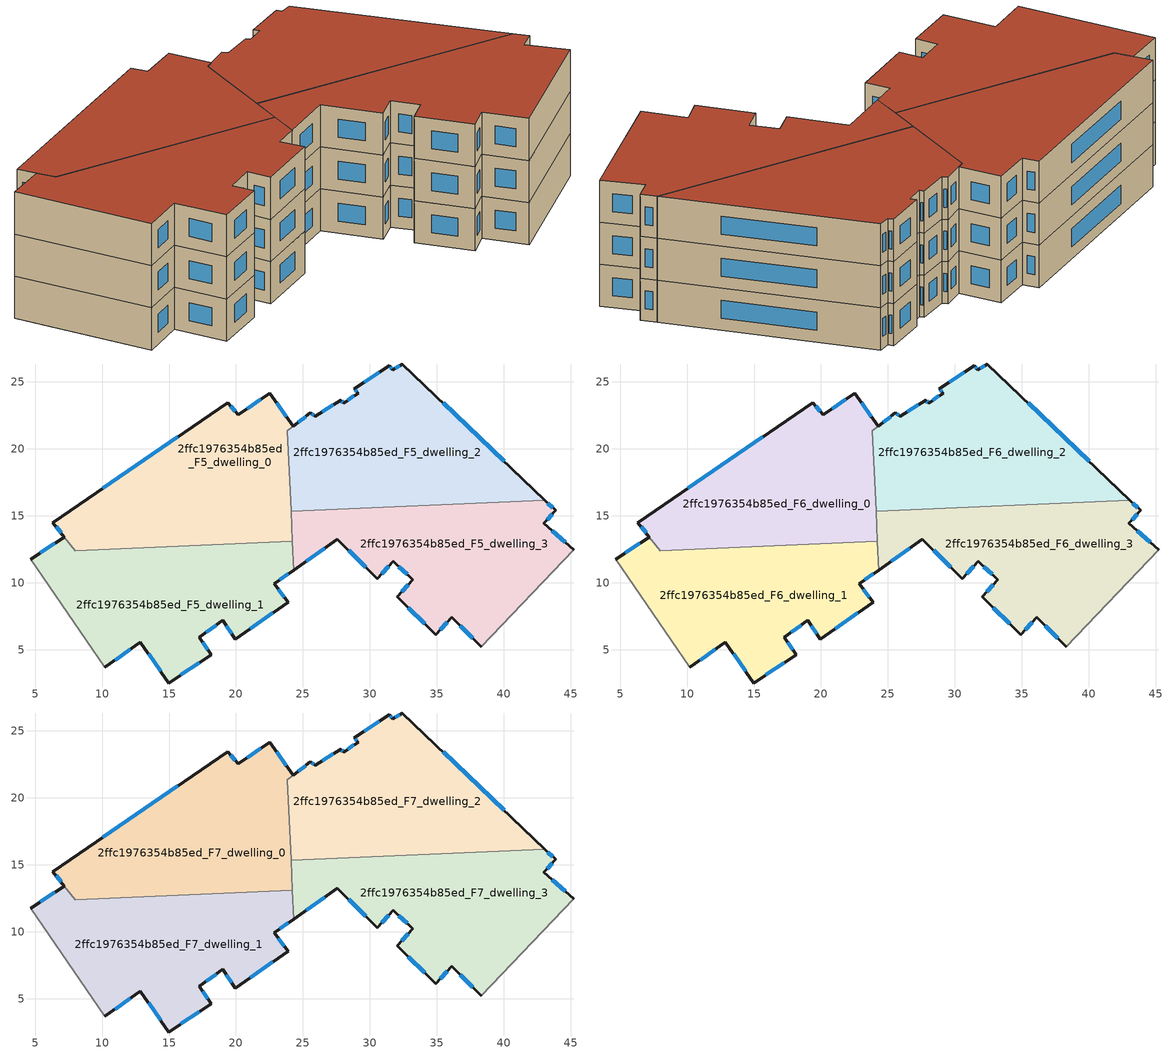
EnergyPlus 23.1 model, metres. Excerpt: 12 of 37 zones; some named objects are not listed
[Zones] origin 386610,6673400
2ffc1976354b85ed_F5_dwelling_0
 floor to 2ffc1976354b85ed_F4_dwelling_0 (EU_floor_Construction): 22.53,24.14 24.26,21.69 23.84,21.36 24.1,15.61 6.87,14.84 19.4,23.44 20.16,22.55 z15
 floor to 2ffc1976354b85ed_F4_dwelling_1 (EU_floor_Construction): 24.1,15.61 24.21,13.1 8,12.37 6.34,14.47 6.87,14.84 z15
 wall outside (EU_wall_Construction): 24.26,21.69 22.53,24.14 20.16,22.55 19.4,23.44 6.34,14.47 7.17,13.41 z15:18
 wall to 2ffc1976354b85ed_F5_dwelling_2 (EU_wall_Construction): 24.11,15.32 23.84,21.36 24.26,21.69 z15:18
 wall to 2ffc1976354b85ed_F5_dwelling_1 (EU_wall_Construction): 7.18,13.41 7.99,12.37 / 8,12.37 24.21,13.1 z15:18
 wall to 2ffc1976354b85ed_F5_dwelling_3 (EU_wall_Construction): 24.21,13.1 24.11,15.32 z15:18
 window (EU_Window_Construction): 6.58,14.17 6.93,13.71 / 15.66,20.88 10.07,17.04 / 19.94,22.81 19.61,23.19 / 21.86,23.69 20.84,23.01 / 23.77,22.39 23.03,23.44 z15.86:17.14
2ffc1976354b85ed_F5_dwelling_1
 floor to 2ffc1976354b85ed_F4_dwelling_1 (EU_floor_Construction): 24.21,13.1 24.31,10.95 24.29,10.94 22.85,9.92 22.16,10.84 5.8,10.11 4.67,11.75 7.18,13.41 7.99,12.37 z15
 floor to 2ffc1976354b85ed_F4_dwelling_2 (EU_floor_Construction): 22.16,10.84 23.88,8.53 19.95,5.78 19.03,7.19 17.27,5.93 18.15,4.63 14.99,2.51 12.86,5.56 10.21,3.7 5.8,10.11 z15
 wall outside (EU_wall_Construction): 10.21,3.7 12.86,5.56 14.99,2.51 18.15,4.63 17.27,5.93 19.03,7.19 19.95,5.78 23.88,8.53 22.85,9.92 24.31,10.95 / 7.18,13.41 4.67,11.75 z15:18
 wall adiabatic (EU_wall_Construction): 4.67,11.75 10.21,3.7 z15:18
 wall to 2ffc1976354b85ed_F5_dwelling_3 (EU_wall_Construction): 24.31,10.95 24.21,13.1 z15:18
 window (EU_Window_Construction): 19.29,6.79 19.68,6.18 / 17.77,6.29 18.52,6.83 / 17.89,5 17.52,5.55 / 15.89,3.12 17.24,4.02 / 13.47,4.69 14.38,3.38 / 10.97,4.23 12.1,5.02 / 6.46,12.93 5.39,12.22 / 23.26,10.22 23.89,10.66 / 23.59,8.93 23.14,9.53 / 21.07,6.57 22.76,7.74 z15.86:17.14
2ffc1976354b85ed_F5_dwelling_2
 floor to 2ffc1976354b85ed_F4_dwelling_3 (EU_floor_Construction): 43.06,16.17 24.11,15.32 23.84,21.36 25.56,22.69 25.91,22.42 27.82,23.63 28.05,23.4 29.12,24.17 28.82,24.49 31.43,26.19 31.7,25.9 32.43,26.33 z15
 wall outside (EU_wall_Construction): 43.06,16.17 32.43,26.33 31.7,25.9 31.43,26.19 28.82,24.49 29.12,24.17 28.05,23.4 27.82,23.63 25.91,22.42 25.56,22.69 24.26,21.69 z15:18
 wall to 2ffc1976354b85ed_F5_dwelling_3 (EU_wall_Construction): 24.11,15.32 43.06,16.17 z15:18
 window (EU_Window_Construction): 28.91,24.4 29.03,24.26 / 30.68,25.71 29.57,24.98 / 31.62,25.99 31.51,26.11 / 32.22,26.21 31.91,26.03 / 40.02,19.08 35.47,23.43 / 25.19,22.4 24.64,21.97 / 25.81,22.5 25.66,22.61 / 27.27,23.29 26.45,22.77 / 27.98,23.47 27.88,23.57 / 28.81,23.95 28.35,23.62 z15.86:17.14
2ffc1976354b85ed_F5_dwelling_3
 floor to 2ffc1976354b85ed_F4_dwelling_4 (EU_floor_Construction): 43.87,15.39 42.98,14.44 45.22,12.44 38.32,5.23 36.1,7.43 34.91,6.12 32.05,8.96 33.19,10.22 31.73,11.6 30.53,10.3 27.58,13.25 24.31,10.95 24.11,15.32 43.06,16.17 z15
 wall outside (EU_wall_Construction): 24.31,10.95 27.58,13.25 30.53,10.3 31.73,11.6 33.19,10.22 32.05,8.96 34.91,6.12 36.1,7.43 38.32,5.23 / 45.22,12.44 42.98,14.44 43.87,15.39 43.06,16.17 z15:18
 wall adiabatic (EU_wall_Construction): 38.32,5.23 45.22,12.44 z15:18
 window (EU_Window_Construction): 36.73,6.8 37.69,5.86 / 35.25,6.5 35.76,7.06 / 32.87,8.15 34.1,6.93 / 32.86,9.86 32.38,9.32 / 32.15,11.21 32.77,10.62 / 30.88,10.68 31.39,11.23 / 28.42,12.41 29.69,11.15 / 25.24,11.61 26.64,12.59 / 43.64,15.62 43.29,15.95 / 43.23,14.71 43.62,15.12 / 44.58,13.01 43.62,13.87 z15.86:17.14
2ffc1976354b85ed_F6_dwelling_0
 floor to 2ffc1976354b85ed_F5_dwelling_0 (EU_floor_Construction): 22.53,24.14 24.26,21.69 23.84,21.36 24.21,13.1 7.99,12.37 6.34,14.47 19.4,23.44 20.16,22.55 z18
 wall outside (EU_wall_Construction): 24.26,21.69 22.53,24.14 20.16,22.55 19.4,23.44 6.34,14.47 7.17,13.41 z18:21
 wall to 2ffc1976354b85ed_F6_dwelling_2 (EU_wall_Construction): 24.11,15.32 23.84,21.36 24.26,21.69 z18:21
 wall to 2ffc1976354b85ed_F6_dwelling_1 (EU_wall_Construction): 7.18,13.41 7.99,12.37 / 8,12.37 24.21,13.1 z18:21
 wall to 2ffc1976354b85ed_F6_dwelling_3 (EU_wall_Construction): 24.21,13.1 24.11,15.32 z18:21
 window (EU_Window_Construction): 6.58,14.17 6.93,13.71 / 15.66,20.88 10.07,17.04 / 19.94,22.81 19.61,23.19 / 21.86,23.69 20.84,23.01 / 23.77,22.39 23.03,23.44 z18.86:20.14
2ffc1976354b85ed_F6_dwelling_1
 floor to 2ffc1976354b85ed_F5_dwelling_1 (EU_floor_Construction): 24.21,13.1 24.31,10.95 22.85,9.92 23.88,8.53 19.95,5.78 19.03,7.19 17.27,5.93 18.15,4.63 14.99,2.51 12.86,5.56 10.21,3.7 4.67,11.75 7.18,13.41 7.99,12.37 z18
 wall outside (EU_wall_Construction): 10.21,3.7 12.86,5.56 14.99,2.51 18.15,4.63 17.27,5.93 19.03,7.19 19.95,5.78 23.88,8.53 22.85,9.92 24.31,10.95 / 7.18,13.41 4.67,11.75 z18:21
 wall adiabatic (EU_wall_Construction): 4.67,11.75 10.21,3.7 z18:21
 wall to 2ffc1976354b85ed_F6_dwelling_3 (EU_wall_Construction): 24.31,10.95 24.21,13.1 z18:21
 window (EU_Window_Construction): 19.29,6.79 19.68,6.18 / 17.77,6.29 18.52,6.83 / 17.89,5 17.52,5.55 / 15.89,3.12 17.24,4.02 / 13.47,4.69 14.38,3.38 / 10.97,4.23 12.1,5.02 / 6.46,12.93 5.39,12.22 / 23.26,10.22 23.89,10.66 / 23.59,8.93 23.14,9.53 / 21.07,6.57 22.76,7.74 z18.86:20.14
2ffc1976354b85ed_F6_dwelling_2
 floor to 2ffc1976354b85ed_F5_dwelling_2 (EU_floor_Construction): 43.06,16.17 24.11,15.32 23.84,21.36 25.56,22.69 25.91,22.42 27.82,23.63 28.05,23.4 29.12,24.17 28.82,24.49 31.43,26.19 31.7,25.9 32.43,26.33 z18
 wall outside (EU_wall_Construction): 43.06,16.17 32.43,26.33 31.7,25.9 31.43,26.19 28.82,24.49 29.12,24.17 28.05,23.4 27.82,23.63 25.91,22.42 25.56,22.69 24.26,21.69 z18:21
 wall to 2ffc1976354b85ed_F6_dwelling_3 (EU_wall_Construction): 24.11,15.32 43.06,16.17 z18:21
 window (EU_Window_Construction): 28.91,24.4 29.03,24.26 / 30.68,25.71 29.57,24.98 / 31.62,25.99 31.51,26.11 / 32.22,26.21 31.91,26.03 / 40.02,19.08 35.47,23.43 / 25.19,22.4 24.64,21.97 / 25.81,22.5 25.66,22.61 / 27.27,23.29 26.45,22.77 / 27.98,23.47 27.88,23.57 / 28.81,23.95 28.35,23.62 z18.86:20.14
2ffc1976354b85ed_F6_dwelling_3
 floor to 2ffc1976354b85ed_F5_dwelling_3 (EU_floor_Construction): 43.87,15.39 42.98,14.44 45.22,12.44 38.32,5.23 36.1,7.43 34.91,6.12 32.05,8.96 33.19,10.22 31.73,11.6 30.53,10.3 27.58,13.25 24.31,10.95 24.11,15.32 43.06,16.17 z18
 wall outside (EU_wall_Construction): 24.31,10.95 27.58,13.25 30.53,10.3 31.73,11.6 33.19,10.22 32.05,8.96 34.91,6.12 36.1,7.43 38.32,5.23 / 45.22,12.44 42.98,14.44 43.87,15.39 43.06,16.17 z18:21
 wall adiabatic (EU_wall_Construction): 38.32,5.23 45.22,12.44 z18:21
 window (EU_Window_Construction): 36.73,6.8 37.69,5.86 / 35.25,6.5 35.76,7.06 / 32.87,8.15 34.1,6.93 / 32.86,9.86 32.38,9.32 / 32.15,11.21 32.77,10.62 / 30.88,10.68 31.39,11.23 / 28.42,12.41 29.69,11.15 / 25.24,11.61 26.64,12.59 / 43.64,15.62 43.29,15.95 / 43.23,14.71 43.62,15.12 / 44.58,13.01 43.62,13.87 z18.86:20.14
2ffc1976354b85ed_F7_dwelling_0
 floor to 2ffc1976354b85ed_F6_dwelling_0 (EU_floor_Construction): 22.53,24.14 24.26,21.69 23.84,21.36 24.21,13.1 7.99,12.37 6.34,14.47 19.4,23.44 20.16,22.55 z21
 wall outside (EU_wall_Construction): 24.26,21.69 22.53,24.14 20.16,22.55 19.4,23.44 6.34,14.47 7.17,13.41 z21:24
 wall to 2ffc1976354b85ed_F7_dwelling_2 (EU_wall_Construction): 24.11,15.32 23.84,21.36 24.26,21.69 z21:24
 wall to 2ffc1976354b85ed_F7_dwelling_1 (EU_wall_Construction): 7.18,13.41 7.99,12.37 / 8,12.37 24.21,13.1 z21:24
 wall to 2ffc1976354b85ed_F7_dwelling_3 (EU_wall_Construction): 24.21,13.1 24.11,15.32 z21:24
 window (EU_Window_Construction): 6.58,14.17 6.93,13.71 / 15.66,20.88 10.07,17.04 / 19.94,22.81 19.61,23.19 / 21.86,23.69 20.84,23.01 / 23.77,22.39 23.03,23.44 z21.86:23.14
 roof outside (EU_roof_Construction): 24.21,13.1 23.84,21.36 24.26,21.69 22.53,24.14 20.16,22.55 19.4,23.44 6.34,14.47 7.99,12.37 z24
2ffc1976354b85ed_F7_dwelling_1
 floor to 2ffc1976354b85ed_F6_dwelling_1 (EU_floor_Construction): 24.21,13.1 24.31,10.95 22.85,9.92 23.88,8.53 19.95,5.78 19.03,7.19 17.27,5.93 18.15,4.63 14.99,2.51 12.86,5.56 10.21,3.7 4.67,11.75 7.18,13.41 7.99,12.37 z21
 wall outside (EU_wall_Construction): 10.21,3.7 12.86,5.56 14.99,2.51 18.15,4.63 17.27,5.93 19.03,7.19 19.95,5.78 23.88,8.53 22.85,9.92 24.31,10.95 / 7.18,13.41 4.67,11.75 z21:24
 wall adiabatic (EU_wall_Construction): 4.67,11.75 10.21,3.7 z21:24
 wall to 2ffc1976354b85ed_F7_dwelling_3 (EU_wall_Construction): 24.31,10.95 24.21,13.1 z21:24
 window (EU_Window_Construction): 19.29,6.79 19.68,6.18 / 17.77,6.29 18.52,6.83 / 17.89,5 17.52,5.55 / 15.89,3.12 17.24,4.02 / 13.47,4.69 14.38,3.38 / 10.97,4.23 12.1,5.02 / 6.46,12.93 5.39,12.22 / 23.26,10.22 23.89,10.66 / 23.59,8.93 23.14,9.53 / 21.07,6.57 22.76,7.74 z21.86:23.14
 roof outside (EU_roof_Construction): 19.95,5.78 23.88,8.53 22.85,9.92 24.31,10.95 24.21,13.1 7.99,12.37 7.18,13.41 4.67,11.75 10.21,3.7 12.86,5.56 14.99,2.51 18.15,4.63 17.27,5.93 19.03,7.19 z24
2ffc1976354b85ed_F7_dwelling_2
 floor to 2ffc1976354b85ed_F6_dwelling_2 (EU_floor_Construction): 43.06,16.17 24.11,15.32 23.84,21.36 25.56,22.69 25.91,22.42 27.82,23.63 28.05,23.4 29.12,24.17 28.82,24.49 31.43,26.19 31.7,25.9 32.43,26.33 z21
 wall outside (EU_wall_Construction): 43.06,16.17 32.43,26.33 31.7,25.9 31.43,26.19 28.82,24.49 29.12,24.17 28.05,23.4 27.82,23.63 25.91,22.42 25.56,22.69 24.26,21.69 z21:24
 wall to 2ffc1976354b85ed_F7_dwelling_3 (EU_wall_Construction): 24.11,15.32 43.06,16.17 z21:24
 window (EU_Window_Construction): 28.91,24.4 29.03,24.26 / 30.68,25.71 29.57,24.98 / 31.62,25.99 31.51,26.11 / 32.22,26.21 31.91,26.03 / 40.02,19.08 35.47,23.43 / 25.19,22.4 24.64,21.97 / 25.81,22.5 25.66,22.61 / 27.27,23.29 26.45,22.77 / 27.98,23.47 27.88,23.57 / 28.81,23.95 28.35,23.62 z21.86:23.14
 roof outside (EU_roof_Construction): 43.06,16.17 32.43,26.33 31.7,25.9 31.43,26.19 28.82,24.49 29.12,24.17 28.05,23.4 27.82,23.63 25.91,22.42 25.56,22.69 23.84,21.36 24.11,15.32 z24
2ffc1976354b85ed_F7_dwelling_3
 floor to 2ffc1976354b85ed_F6_dwelling_3 (EU_floor_Construction): 43.87,15.39 42.98,14.44 45.22,12.44 38.32,5.23 36.1,7.43 34.91,6.12 32.05,8.96 33.19,10.22 31.73,11.6 30.53,10.3 27.58,13.25 24.31,10.95 24.11,15.32 43.06,16.17 z21
 wall outside (EU_wall_Construction): 24.31,10.95 27.58,13.25 30.53,10.3 31.73,11.6 33.19,10.22 32.05,8.96 34.91,6.12 36.1,7.43 38.32,5.23 / 45.22,12.44 42.98,14.44 43.87,15.39 43.06,16.17 z21:24
 wall adiabatic (EU_wall_Construction): 38.32,5.23 45.22,12.44 z21:24
 window (EU_Window_Construction): 36.73,6.8 37.69,5.86 / 35.25,6.5 35.76,7.06 / 32.87,8.15 34.1,6.93 / 32.86,9.86 32.38,9.32 / 32.15,11.21 32.77,10.62 / 30.88,10.68 31.39,11.23 / 28.42,12.41 29.69,11.15 / 25.24,11.61 26.64,12.59 / 43.64,15.62 43.29,15.95 / 43.23,14.71 43.62,15.12 / 44.58,13.01 43.62,13.87 z21.86:23.14
 roof outside (EU_roof_Construction): 38.32,5.23 45.22,12.44 42.98,14.44 43.87,15.39 43.06,16.17 24.11,15.32 24.31,10.95 27.58,13.25 30.53,10.3 31.73,11.6 33.19,10.22 32.05,8.96 34.91,6.12 36.1,7.43 z24
[Building]
EU S2 Campaign: North Axis=0; Terrain=City; Solar Distribution=FullExterior
[Site:Location]
Helsinki-Vantaa.AP: Latitude=60.317; Longitude=24.963; Time Zone=2; Elevation=54.6
[SizingPeriod:WeatherFileDays]
AnnualSizingPeriod: Begin Month=1; Begin Day of Month=1; End Month=12; End Day of Month=31; Day of Week for Start Day=Monday; Use Weather File Daylight Saving Period=No; Use Weather File Rain and Snow Indicators=No
[MATERIAL]
EU_InternalMass_Material: Roughness=MediumRough; Thickness=0.1; Conductivity=1; Density=1800; Specific Heat=900; Thermal Absorptance=0.9; Solar Absorptance=0.7; Visible Absorptance=0.7
[MATERIAL:NOMASS] Roughness=MediumRough; Thermal Absorptance=0.9; Solar Absorptance=0.7; Visible Absorptance=0.7
Name | Thermal Resistance
EU_wall_NoMass | 2.6932
EU_roof_NoMass | 3.19818
EU_floor_NoMass | 2.22482
[WINDOWMATERIAL:SIMPLEGLAZINGSYSTEM]
EU_Window_SimpleGlazing: UFactor=2.14966; Solar Heat Gain Coefficient=0.7; Visible Transmittance=0.7
[CONSTRUCTION]
EU_wall_Construction: EU_wall_NoMass
EU_roof_Construction: EU_roof_NoMass
EU_floor_Construction: EU_floor_NoMass
EU_Window_Construction: EU_Window_SimpleGlazing
EU_InternalMass_Construction: EU_InternalMass_Material
[ZONE] Type=1; Multiplier=1; Ceiling Height=autocalculate; Floor Area=autocalculate; Part of Total Floor Area=Yes
Name | Volume
2ffc1976354b85ed_F5_dwelling_0 | 386.277
2ffc1976354b85ed_F6_dwelling_0; 2ffc1976354b85ed_F7_dwelling_0 | 386.288
2ffc1976354b85ed_F5_dwelling_1; 2ffc1976354b85ed_F6_dwelling_1; 2ffc1976354b85ed_F7_dwelling_1 | 384.287
2ffc1976354b85ed_F5_dwelling_2; 2ffc1976354b85ed_F6_dwelling_2; 2ffc1976354b85ed_F7_dwelling_2 | 384.306
2ffc1976354b85ed_F5_dwelling_3; 2ffc1976354b85ed_F6_dwelling_3; 2ffc1976354b85ed_F7_dwelling_3 | 384.976
[INTERNALMASS] Construction=EU_InternalMass_Construction
Name | Zone or ZoneList | Surface Area
2ffc1976354b85ed_F5_dwelling_0_EU_InternalMass | 2ffc1976354b85ed_F5_dwelling_0 | 128.765
2ffc1976354b85ed_F5_dwelling_1_EU_InternalMass | 2ffc1976354b85ed_F5_dwelling_1 | 128.095
2ffc1976354b85ed_F5_dwelling_2_EU_InternalMass | 2ffc1976354b85ed_F5_dwelling_2 | 128.102
2ffc1976354b85ed_F5_dwelling_3_EU_InternalMass | 2ffc1976354b85ed_F5_dwelling_3 | 128.326
2ffc1976354b85ed_F6_dwelling_0_EU_InternalMass | 2ffc1976354b85ed_F6_dwelling_0 | 128.765
2ffc1976354b85ed_F6_dwelling_1_EU_InternalMass | 2ffc1976354b85ed_F6_dwelling_1 | 128.095
2ffc1976354b85ed_F6_dwelling_2_EU_InternalMass | 2ffc1976354b85ed_F6_dwelling_2 | 128.102
2ffc1976354b85ed_F6_dwelling_3_EU_InternalMass | 2ffc1976354b85ed_F6_dwelling_3 | 128.326
2ffc1976354b85ed_F7_dwelling_0_EU_InternalMass | 2ffc1976354b85ed_F7_dwelling_0 | 128.765
2ffc1976354b85ed_F7_dwelling_1_EU_InternalMass | 2ffc1976354b85ed_F7_dwelling_1 | 128.095
2ffc1976354b85ed_F7_dwelling_2_EU_InternalMass | 2ffc1976354b85ed_F7_dwelling_2 | 128.102
2ffc1976354b85ed_F7_dwelling_3_EU_InternalMass | 2ffc1976354b85ed_F7_dwelling_3 | 128.326
[OTHEREQUIPMENT] Fuel Type=Electricity; Design Level Calculation Method=Watts/Area; Power per Zone Floor Area=1; Fraction Latent=0; Fraction Radiant=0; Fraction Lost=0; Carbon Dioxide Generation Rate=0; EndUse Subcategory=EU_Step8_InternalGains
Name | Zone or ZoneList or Space or SpaceList | Schedule
EU_Step8_InternalGain_2ffc1976354b85ed_F5_dwelling_0_f000 | 2ffc1976354b85ed_F5_dwelling_0 | EU_Step8_GainSchedule_2ffc1976354b85ed_F5_dwelling_0_f000
EU_Step8_InternalGain_2ffc1976354b85ed_F5_dwelling_1_f000 | 2ffc1976354b85ed_F5_dwelling_1 | EU_Step8_GainSchedule_2ffc1976354b85ed_F5_dwelling_1_f000
EU_Step8_InternalGain_2ffc1976354b85ed_F5_dwelling_2_f000 | 2ffc1976354b85ed_F5_dwelling_2 | EU_Step8_GainSchedule_2ffc1976354b85ed_F5_dwelling_2_f000
EU_Step8_InternalGain_2ffc1976354b85ed_F5_dwelling_3_f000 | 2ffc1976354b85ed_F5_dwelling_3 | EU_Step8_GainSchedule_2ffc1976354b85ed_F5_dwelling_3_f000
EU_Step8_InternalGain_2ffc1976354b85ed_F6_dwelling_0_f000 | 2ffc1976354b85ed_F6_dwelling_0 | EU_Step8_GainSchedule_2ffc1976354b85ed_F6_dwelling_0_f000
EU_Step8_InternalGain_2ffc1976354b85ed_F6_dwelling_1_f000 | 2ffc1976354b85ed_F6_dwelling_1 | EU_Step8_GainSchedule_2ffc1976354b85ed_F6_dwelling_1_f000
EU_Step8_InternalGain_2ffc1976354b85ed_F6_dwelling_2_f000 | 2ffc1976354b85ed_F6_dwelling_2 | EU_Step8_GainSchedule_2ffc1976354b85ed_F6_dwelling_2_f000
EU_Step8_InternalGain_2ffc1976354b85ed_F6_dwelling_3_f000 | 2ffc1976354b85ed_F6_dwelling_3 | EU_Step8_GainSchedule_2ffc1976354b85ed_F6_dwelling_3_f000
EU_Step8_InternalGain_2ffc1976354b85ed_F7_dwelling_0_f000 | 2ffc1976354b85ed_F7_dwelling_0 | EU_Step8_GainSchedule_2ffc1976354b85ed_F7_dwelling_0_f000
EU_Step8_InternalGain_2ffc1976354b85ed_F7_dwelling_1_f000 | 2ffc1976354b85ed_F7_dwelling_1 | EU_Step8_GainSchedule_2ffc1976354b85ed_F7_dwelling_1_f000
EU_Step8_InternalGain_2ffc1976354b85ed_F7_dwelling_2_f000 | 2ffc1976354b85ed_F7_dwelling_2 | EU_Step8_GainSchedule_2ffc1976354b85ed_F7_dwelling_2_f000
EU_Step8_InternalGain_2ffc1976354b85ed_F7_dwelling_3_f000 | 2ffc1976354b85ed_F7_dwelling_3 | EU_Step8_GainSchedule_2ffc1976354b85ed_F7_dwelling_3_f000
[ZONEVENTILATION:DESIGNFLOWRATE] Schedule=EU_AlwaysOn; Design Flow Rate Calculation Method=AirChanges/Hour; Air Changes per Hour=0.586271; Ventilation Type=Natural; Fan Pressure Rise=0; Fan Total Efficiency=1; Constant Term Coefficient=1; Temperature Term Coefficient=0; Velocity Term Coefficient=0; Velocity Squared Term Coefficient=0; Minimum Indoor Temperature=-100; Maximum Indoor Temperature=100; Delta Temperature=-100; Minimum Outdoor Temperature=-100; Maximum Outdoor Temperature=100; Maximum Wind Speed=40
Name | Zone or ZoneList or Space or SpaceList
EU_ConstantAir_2ffc1976354b85ed_F5_dwelling_0 | 2ffc1976354b85ed_F5_dwelling_0
EU_ConstantAir_2ffc1976354b85ed_F5_dwelling_1 | 2ffc1976354b85ed_F5_dwelling_1
EU_ConstantAir_2ffc1976354b85ed_F5_dwelling_2 | 2ffc1976354b85ed_F5_dwelling_2
EU_ConstantAir_2ffc1976354b85ed_F5_dwelling_3 | 2ffc1976354b85ed_F5_dwelling_3
EU_ConstantAir_2ffc1976354b85ed_F6_dwelling_0 | 2ffc1976354b85ed_F6_dwelling_0
EU_ConstantAir_2ffc1976354b85ed_F6_dwelling_1 | 2ffc1976354b85ed_F6_dwelling_1
EU_ConstantAir_2ffc1976354b85ed_F6_dwelling_2 | 2ffc1976354b85ed_F6_dwelling_2
EU_ConstantAir_2ffc1976354b85ed_F6_dwelling_3 | 2ffc1976354b85ed_F6_dwelling_3
EU_ConstantAir_2ffc1976354b85ed_F7_dwelling_0 | 2ffc1976354b85ed_F7_dwelling_0
EU_ConstantAir_2ffc1976354b85ed_F7_dwelling_1 | 2ffc1976354b85ed_F7_dwelling_1
EU_ConstantAir_2ffc1976354b85ed_F7_dwelling_2 | 2ffc1976354b85ed_F7_dwelling_2
EU_ConstantAir_2ffc1976354b85ed_F7_dwelling_3 | 2ffc1976354b85ed_F7_dwelling_3
[HVACTEMPLATE:ZONE:IDEALLOADSAIRSYSTEM] System Availability Schedule=EU_AlwaysOn; Maximum Heating Supply Air Temperature=50; Minimum Cooling Supply Air Temperature=13; Maximum Heating Supply Air Humidity Ratio=0.0156; Minimum Cooling Supply Air Humidity Ratio=0.0077; Heating Limit=NoLimit; Cooling Limit=NoLimit; Heating Availability Schedule=EU_AlwaysOn; Cooling Availability Schedule=EU_CoolingOff; Dehumidification Control Type=ConstantSensibleHeatRatio; Cooling Sensible Heat Ratio=0.7; Dehumidification Setpoint=60; Humidification Control Type=None; Humidification Setpoint=30; Outdoor Air Method=None; Outdoor Air Flow Rate per Person=0.00944; Outdoor Air Flow Rate per Zone Floor Area=0; Outdoor Air Flow Rate per Zone=0; Demand Controlled Ventilation Type=None; Outdoor Air Economizer Type=NoEconomizer; Heat Recovery Type=None; Sensible Heat Recovery Effectiveness=0.7; Latent Heat Recovery Effectiveness=0.65
Name | Template Thermostat
2ffc1976354b85ed_F5_dwelling_0 | EU_HeatOnly_2ffc1976354b85ed_F5_dwelling_0
2ffc1976354b85ed_F5_dwelling_1 | EU_HeatOnly_2ffc1976354b85ed_F5_dwelling_1
2ffc1976354b85ed_F5_dwelling_2 | EU_HeatOnly_2ffc1976354b85ed_F5_dwelling_2
2ffc1976354b85ed_F5_dwelling_3 | EU_HeatOnly_2ffc1976354b85ed_F5_dwelling_3
2ffc1976354b85ed_F6_dwelling_0 | EU_HeatOnly_2ffc1976354b85ed_F6_dwelling_0
2ffc1976354b85ed_F6_dwelling_1 | EU_HeatOnly_2ffc1976354b85ed_F6_dwelling_1
2ffc1976354b85ed_F6_dwelling_2 | EU_HeatOnly_2ffc1976354b85ed_F6_dwelling_2
2ffc1976354b85ed_F6_dwelling_3 | EU_HeatOnly_2ffc1976354b85ed_F6_dwelling_3
2ffc1976354b85ed_F7_dwelling_0 | EU_HeatOnly_2ffc1976354b85ed_F7_dwelling_0
2ffc1976354b85ed_F7_dwelling_1 | EU_HeatOnly_2ffc1976354b85ed_F7_dwelling_1
2ffc1976354b85ed_F7_dwelling_2 | EU_HeatOnly_2ffc1976354b85ed_F7_dwelling_2
2ffc1976354b85ed_F7_dwelling_3 | EU_HeatOnly_2ffc1976354b85ed_F7_dwelling_3
[SIZING:ZONE] Zone Cooling Design Supply Air Temperature Input Method=SupplyAirTemperature; Zone Cooling Design Supply Air Temperature=13; Zone Heating Design Supply Air Temperature Input Method=SupplyAirTemperature; Zone Heating Design Supply Air Temperature=50; Zone Cooling Design Supply Air Humidity Ratio=0.008; Zone Heating Design Supply Air Humidity Ratio=0.008; Cooling Design Air Flow Method=DesignDay; Cooling Design Air Flow Rate=0; Cooling Minimum Air Flow per Zone Floor Area=0.000762; Cooling Minimum Air Flow=0; Cooling Minimum Air Flow Fraction=0.2; Heating Design Air Flow Method=DesignDay; Heating Design Air Flow Rate=0; Heating Maximum Air Flow per Zone Floor Area=0.002032; Heating Maximum Air Flow=0.141576; Heating Maximum Air Flow Fraction=0.3; Account for Dedicated Outdoor Air System=No; Dedicated Outdoor Air System Control Strategy=NeutralSupplyAir; Dedicated Outdoor Air Low Setpoint Temperature for Design=autosize; Dedicated Outdoor Air High Setpoint Temperature for Design=autosize; Zone Load Sizing Method=Sensible Load Only No Latent Load; Zone Latent Cooling Design Supply Air Humidity Ratio Input Method=HumidityRatioDifference; Zone Cooling Design Supply Air Humidity Ratio Difference=0.005; Zone Latent Heating Design Supply Air Humidity Ratio Input Method=HumidityRatioDifference; Zone Humidification Design Supply Air Humidity Ratio Difference=0.005
2ffc1976354b85ed_F5_dwelling_0; 2ffc1976354b85ed_F5_dwelling_1; 2ffc1976354b85ed_F5_dwelling_2; 2ffc1976354b85ed_F5_dwelling_3; 2ffc1976354b85ed_F6_dwelling_0; 2ffc1976354b85ed_F6_dwelling_1; 2ffc1976354b85ed_F6_dwelling_2; 2ffc1976354b85ed_F6_dwelling_3; 2ffc1976354b85ed_F7_dwelling_0; 2ffc1976354b85ed_F7_dwelling_1; 2ffc1976354b85ed_F7_dwelling_2; 2ffc1976354b85ed_F7_dwelling_3
[SCHEDULE:CONSTANT]
Name | Hourly Value
EU_AlwaysOn | 1
EU_CoolingOff | 0
[SCHEDULE:FILE] Column Number=1; Rows to Skip at Top=0; Number of Hours of Data=8760; Column Separator=Comma; Interpolate to Timestep=No; Minutes per Item=60; Adjust Schedule for Daylight Savings=Yes
Name | File
EU_Step8_GainSchedule_2ffc1976354b85ed_F5_dwelling_0_f000 | ../../schedules/2ffc1976354b85ed/2ffc1976354b85ed_F5_dwelling_0_f000_gain.csv
EU_Step8_GainSchedule_2ffc1976354b85ed_F5_dwelling_1_f000 | ../../schedules/2ffc1976354b85ed/2ffc1976354b85ed_F5_dwelling_1_f000_gain.csv
EU_Step8_GainSchedule_2ffc1976354b85ed_F5_dwelling_2_f000 | ../../schedules/2ffc1976354b85ed/2ffc1976354b85ed_F5_dwelling_2_f000_gain.csv
EU_Step8_GainSchedule_2ffc1976354b85ed_F5_dwelling_3_f000 | ../../schedules/2ffc1976354b85ed/2ffc1976354b85ed_F5_dwelling_3_f000_gain.csv
EU_Step8_GainSchedule_2ffc1976354b85ed_F6_dwelling_0_f000 | ../../schedules/2ffc1976354b85ed/2ffc1976354b85ed_F6_dwelling_0_f000_gain.csv
EU_Step8_GainSchedule_2ffc1976354b85ed_F6_dwelling_1_f000 | ../../schedules/2ffc1976354b85ed/2ffc1976354b85ed_F6_dwelling_1_f000_gain.csv
EU_Step8_GainSchedule_2ffc1976354b85ed_F6_dwelling_2_f000 | ../../schedules/2ffc1976354b85ed/2ffc1976354b85ed_F6_dwelling_2_f000_gain.csv
EU_Step8_GainSchedule_2ffc1976354b85ed_F6_dwelling_3_f000 | ../../schedules/2ffc1976354b85ed/2ffc1976354b85ed_F6_dwelling_3_f000_gain.csv
EU_Step8_GainSchedule_2ffc1976354b85ed_F7_dwelling_0_f000 | ../../schedules/2ffc1976354b85ed/2ffc1976354b85ed_F7_dwelling_0_f000_gain.csv
EU_Step8_GainSchedule_2ffc1976354b85ed_F7_dwelling_1_f000 | ../../schedules/2ffc1976354b85ed/2ffc1976354b85ed_F7_dwelling_1_f000_gain.csv
EU_Step8_GainSchedule_2ffc1976354b85ed_F7_dwelling_2_f000 | ../../schedules/2ffc1976354b85ed/2ffc1976354b85ed_F7_dwelling_2_f000_gain.csv
EU_Step8_GainSchedule_2ffc1976354b85ed_F7_dwelling_3_f000 | ../../schedules/2ffc1976354b85ed/2ffc1976354b85ed_F7_dwelling_3_f000_gain.csv
